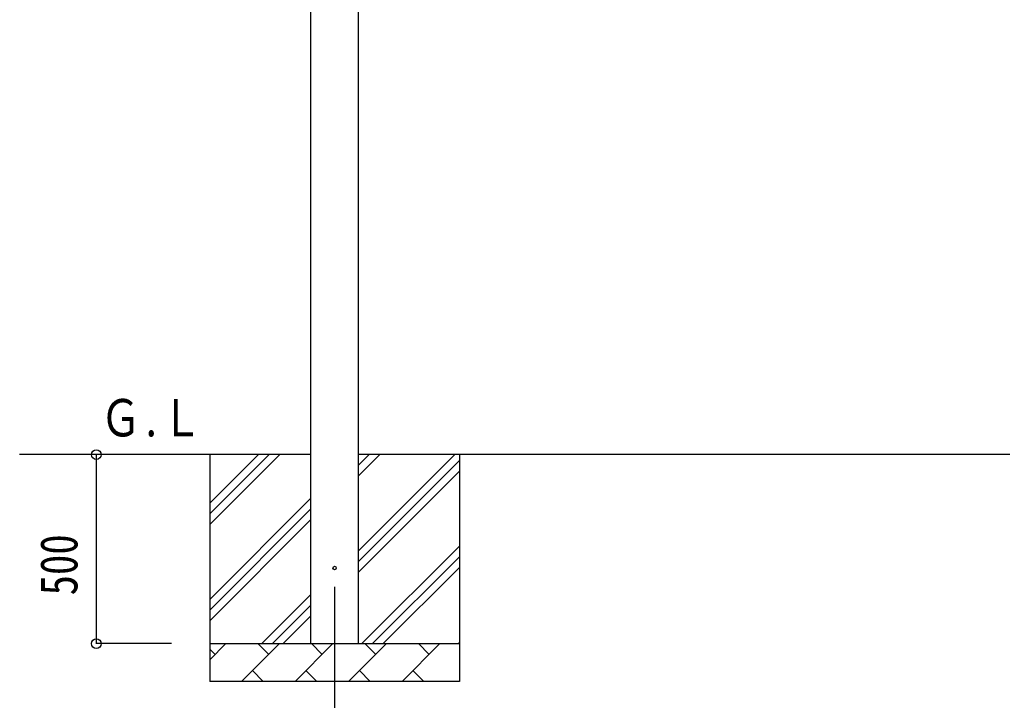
# Model space of a CAD drawing. Units: millimetres, scale not verified. Extents: x -12615 to 12615, y -8910 to 8910.
# Drawn here: x -11219 to -8621, y -5632 to -3832 of the extents above; entities that cross this region are included whole.
import ezdxf
from ezdxf.enums import TextEntityAlignment as Align

# ---------------------------------------------------------------- set-up
doc = ezdxf.new("R2010")
doc.units = ezdxf.units.MM
doc.header["$LTSCALE"] = 40
for name, color, linetype in [('0-3_YKK_12', 2, 'Continuous'), ('0-4_YKK_13', 4, 'Continuous'), ('0-5_YKK_A1', 4, 'Continuous'), ('0-6_YKK_D', 6, 'Continuous')]:
    doc.layers.add(name, color=color, linetype=linetype)
doc.styles.add('ＭＳ ゴシック', font='')
doc.styles.get('ＭＳ ゴシック').set_extended_font_data('MS Gothic')

msp = doc.modelspace()

# ---------------------------------------------------------------- linework, layer by layer
at = {"layer": '0-3_YKK_12'}
msp.add_line((-10386.5, -5332.25), (-10386.5, -5832.25), dxfattribs=at)
at = {"layer": '0-4_YKK_13'}
msp.add_circle((-10386.5, -5282.25), 4.5, dxfattribs=at)
at = {"layer": '0-5_YKK_A1'}
for p, q in [((-10449, -5482.25), (-10449, -2685.25)), ((-10324, -2685.25), (-10324, -5482.25)), ((-10449, -4982.25), (-11219, -4982.25)), ((-10716.5, -4982.25), (-10716.5, -5582.25)), ((-10716.5, -5167.3), (-10531.45, -4982.25)), ((-10716.5, -5139.02), (-10559.74, -4982.25)), ((-10716.5, -5110.73), (-10588.02, -4982.25)), ((-10324, -5237.35), (-10068.9, -4982.25)), ((-10324, -5039.36), (-10266.89, -4982.25)), ((-10324, -5011.07), (-10295.18, -4982.25)), ((-5176, -4982.25), (-10324, -4982.25)), ((-10056.5, -4982.25), (-10056.5, -5582.25)), ((-10324, -5265.63), (-10056.5, -4998.13)), ((-10324, -5293.92), (-10056.5, -5026.42)), ((-10716.5, -5365.29), (-10449, -5097.79)), ((-10716.5, -5393.57), (-10449, -5126.07)), ((-10716.5, -5421.86), (-10449, -5154.36)), ((-10314.35, -5482.25), (-10056.5, -5224.41)), ((-10286.06, -5482.25), (-10056.5, -5252.69)), ((-10257.78, -5482.25), (-10056.5, -5280.98)), ((-10578.9, -5482.25), (-10449, -5352.35)), ((-10550.62, -5482.25), (-10449, -5380.63)), ((-10522.33, -5482.25), (-10449, -5408.92)), ((-10059.79, -5482.25), (-10056.5, -5478.96)), ((-10716.5, -5482.25), (-10056.5, -5482.25)), ((-10716.5, -5525.14), (-10673.61, -5482.25)), ((-10702.16, -5510.8), (-10716.5, -5496.46)), ((-10632.19, -5582.25), (-10532.19, -5482.25)), ((-10560.74, -5510.8), (-10589.29, -5482.25)), ((-10490.77, -5582.25), (-10390.77, -5482.25)), ((-10419.32, -5510.8), (-10447.87, -5482.25)), ((-10349.35, -5582.25), (-10249.35, -5482.25)), ((-10277.9, -5510.8), (-10306.45, -5482.25)), ((-10207.92, -5582.25), (-10107.92, -5482.25)), ((-10136.48, -5510.8), (-10165.03, -5482.25)), ((-10603.63, -5553.7), (-10575.08, -5582.25)), ((-10462.21, -5553.7), (-10433.66, -5582.25)), ((-10320.79, -5553.7), (-10292.24, -5582.25)), ((-10179.37, -5553.7), (-10150.82, -5582.25)), ((-10056.5, -5582.25), (-10716.5, -5582.25))]:
    msp.add_line(p, q, dxfattribs=at)
at = {"layer": '0-6_YKK_D'}
for p, q in [((-10817.5, -4982.25), (-11017.5, -4982.25)), ((-11016.5, -4982.25), (-11016.5, -5482.25)), ((-10817.5, -5482.25), (-11017.5, -5482.25))]:
    msp.add_line(p, q, dxfattribs=at)
for centre in [(-11016.5, -4982.25), (-11016.5, -5482.25)]:
    msp.add_circle(centre, 12.75, dxfattribs=at)

# ---------------------------------------------------------------- texts
at = {"layer": '0-5_YKK_A1', "style": 'ＭＳ ゴシック', "width": 0.8}
msp.add_text('Ｇ.Ｌ', height=98.97, dxfattribs=at).set_placement((-11006.09, -4963.92), align=Align.BOTTOM_LEFT)
at = {"layer": '0-6_YKK_D', "style": 'ＭＳ ゴシック', "width": 0.8}
msp.add_text('500', height=98.97, rotation=90, dxfattribs=at).set_placement((-11036.5, -5354.65), align=Align.BOTTOM_LEFT)

doc.saveas('drawing.dxf')
